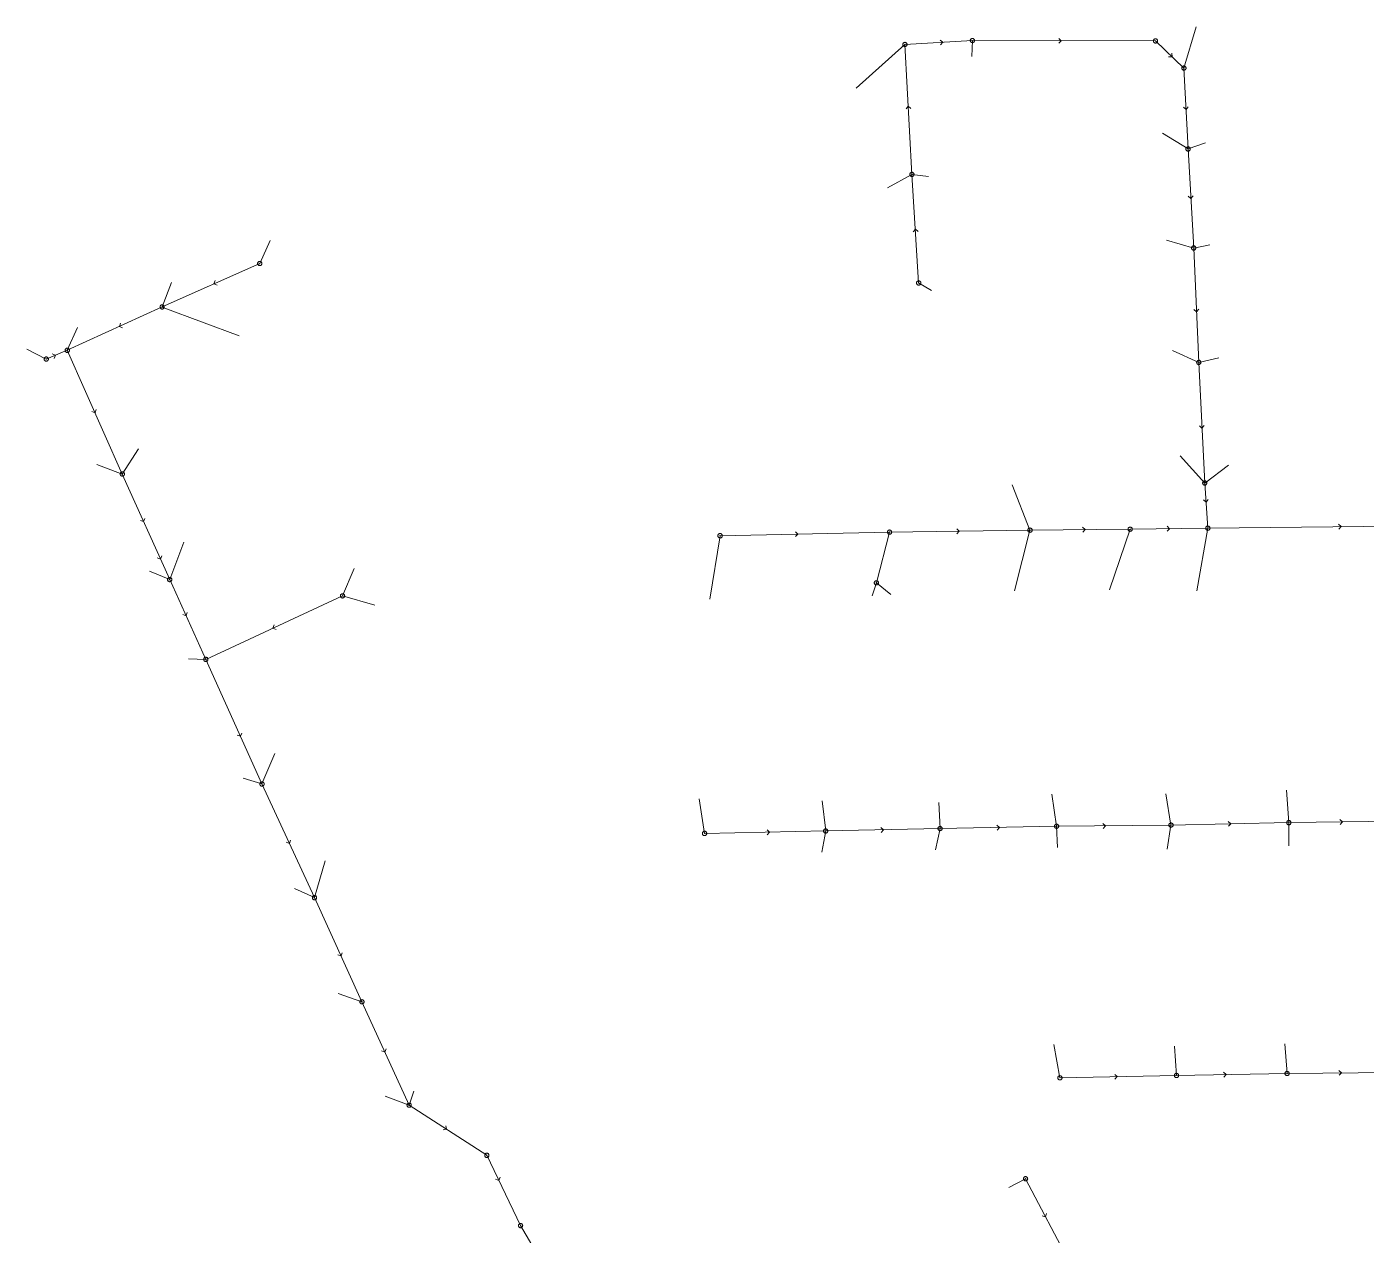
# Model space of a CAD drawing. Header units: metres. Extents: x 25504150 to 25508618, y 6694193 to 6702753.
# Drawn here: x 25505409 to 25505698.3, y 6701668.5 to 6701929.6 of the extents above; entities that cross this region are included whole.
import ezdxf

# ---------------------------------------------------------------- set-up
doc = ezdxf.new("R2010")
doc.units = ezdxf.units.M
for name, pattern in [('Sewer_node', [0]), ('Viemariputket', [0]), ('Viemarivarusteet', [0])]:
    doc.linetypes.add(name, pattern=pattern)
for name, color, linetype, lineweight in [('Sewer_node', 7, 'Sewer_node', 0), ('Viemariputket', 7, 'Viemariputket', 0), ('Viemarivarusteet', 7, 'Viemarivarusteet', 0)]:
    doc.layers.add(name, color=color, linetype=linetype, lineweight=lineweight)

msp = doc.modelspace()

# ---------------------------------------------------------------- linework, layer by layer
at = {"layer": 'Sewer_node', "color": 46, "linetype": 'Continuous', "true_color": 0x7f5f00, "flags": 128}
for points, elevation in [([(25505599.14, 6701925.77), (25505599.13, 6701925.84), (25505599.12, 6701925.91), (25505599.09, 6701925.98), (25505599.05, 6701926.04), (25505599.01, 6701926.1), (25505598.95, 6701926.14), (25505598.89, 6701926.18), (25505598.82, 6701926.21), (25505598.75, 6701926.22), (25505598.68, 6701926.23), (25505598.61, 6701926.22), (25505598.54, 6701926.21), (25505598.47, 6701926.18), (25505598.41, 6701926.14), (25505598.35, 6701926.1), (25505598.31, 6701926.04), (25505598.27, 6701925.98), (25505598.24, 6701925.91), (25505598.23, 6701925.84), (25505598.22, 6701925.77), (25505598.23, 6701925.7), (25505598.24, 6701925.63), (25505598.27, 6701925.56), (25505598.31, 6701925.5), (25505598.35, 6701925.44), (25505598.41, 6701925.4), (25505598.47, 6701925.36), (25505598.54, 6701925.33), (25505598.61, 6701925.32), (25505598.68, 6701925.31), (25505598.75, 6701925.32), (25505598.82, 6701925.33), (25505598.89, 6701925.36), (25505598.95, 6701925.4), (25505599.01, 6701925.44), (25505599.05, 6701925.5), (25505599.09, 6701925.56), (25505599.12, 6701925.63), (25505599.13, 6701925.7)], 45.68), ([(25505613.71, 6701926.6), (25505613.7, 6701926.67), (25505613.69, 6701926.74), (25505613.66, 6701926.81), (25505613.62, 6701926.87), (25505613.58, 6701926.93), (25505613.52, 6701926.97), (25505613.46, 6701927.01), (25505613.39, 6701927.04), (25505613.32, 6701927.05), (25505613.25, 6701927.06), (25505613.18, 6701927.05), (25505613.11, 6701927.04), (25505613.04, 6701927.01), (25505612.98, 6701926.97), (25505612.92, 6701926.93), (25505612.88, 6701926.87), (25505612.84, 6701926.81), (25505612.81, 6701926.74), (25505612.8, 6701926.67), (25505612.79, 6701926.6), (25505612.8, 6701926.53), (25505612.81, 6701926.46), (25505612.84, 6701926.39), (25505612.88, 6701926.33), (25505612.92, 6701926.27), (25505612.98, 6701926.23), (25505613.04, 6701926.19), (25505613.11, 6701926.16), (25505613.18, 6701926.15), (25505613.25, 6701926.14), (25505613.32, 6701926.15), (25505613.39, 6701926.16), (25505613.46, 6701926.19), (25505613.52, 6701926.23), (25505613.58, 6701926.27), (25505613.62, 6701926.33), (25505613.66, 6701926.39), (25505613.69, 6701926.46), (25505613.7, 6701926.53)], 45.33), ([(25505653.25, 6701926.52), (25505653.24, 6701926.59), (25505653.23, 6701926.66), (25505653.2, 6701926.73), (25505653.16, 6701926.79), (25505653.12, 6701926.85), (25505653.06, 6701926.89), (25505653, 6701926.93), (25505652.93, 6701926.96), (25505652.86, 6701926.97), (25505652.79, 6701926.98), (25505652.72, 6701926.97), (25505652.65, 6701926.96), (25505652.58, 6701926.93), (25505652.52, 6701926.89), (25505652.46, 6701926.85), (25505652.42, 6701926.79), (25505652.38, 6701926.73), (25505652.35, 6701926.66), (25505652.34, 6701926.59), (25505652.33, 6701926.52), (25505652.34, 6701926.45), (25505652.35, 6701926.38), (25505652.38, 6701926.31), (25505652.42, 6701926.25), (25505652.46, 6701926.19), (25505652.52, 6701926.15), (25505652.58, 6701926.11), (25505652.65, 6701926.08), (25505652.72, 6701926.07), (25505652.79, 6701926.06), (25505652.86, 6701926.07), (25505652.93, 6701926.08), (25505653, 6701926.11), (25505653.06, 6701926.15), (25505653.12, 6701926.19), (25505653.16, 6701926.25), (25505653.2, 6701926.31), (25505653.23, 6701926.38), (25505653.24, 6701926.45)], 45.32), ([(25505659.39, 6701920.66), (25505659.38, 6701920.73), (25505659.37, 6701920.8), (25505659.34, 6701920.87), (25505659.3, 6701920.93), (25505659.26, 6701920.99), (25505659.2, 6701921.03), (25505659.14, 6701921.07), (25505659.07, 6701921.1), (25505659, 6701921.11), (25505658.93, 6701921.12), (25505658.86, 6701921.11), (25505658.79, 6701921.1), (25505658.72, 6701921.07), (25505658.66, 6701921.03), (25505658.6, 6701920.99), (25505658.56, 6701920.93), (25505658.52, 6701920.87), (25505658.49, 6701920.8), (25505658.48, 6701920.73), (25505658.47, 6701920.66), (25505658.48, 6701920.59), (25505658.49, 6701920.52), (25505658.52, 6701920.45), (25505658.56, 6701920.39), (25505658.6, 6701920.33), (25505658.66, 6701920.29), (25505658.72, 6701920.25), (25505658.79, 6701920.22), (25505658.86, 6701920.21), (25505658.93, 6701920.2), (25505659, 6701920.21), (25505659.07, 6701920.22), (25505659.14, 6701920.25), (25505659.2, 6701920.29), (25505659.26, 6701920.33), (25505659.3, 6701920.39), (25505659.34, 6701920.45), (25505659.37, 6701920.52), (25505659.38, 6701920.59)], 45.58), ([(25505660.29, 6701903.19), (25505660.28, 6701903.26), (25505660.27, 6701903.34), (25505660.24, 6701903.4), (25505660.2, 6701903.47), (25505660.15, 6701903.52), (25505660.1, 6701903.57), (25505660.03, 6701903.61), (25505659.97, 6701903.64), (25505659.89, 6701903.65), (25505659.82, 6701903.66), (25505659.75, 6701903.65), (25505659.67, 6701903.64), (25505659.61, 6701903.61), (25505659.54, 6701903.57), (25505659.49, 6701903.52), (25505659.44, 6701903.47), (25505659.4, 6701903.4), (25505659.37, 6701903.34), (25505659.36, 6701903.26), (25505659.35, 6701903.19), (25505659.36, 6701903.12), (25505659.37, 6701903.04), (25505659.4, 6701902.98), (25505659.44, 6701902.91), (25505659.49, 6701902.86), (25505659.54, 6701902.81), (25505659.61, 6701902.77), (25505659.67, 6701902.74), (25505659.75, 6701902.73), (25505659.82, 6701902.72), (25505659.89, 6701902.73), (25505659.97, 6701902.74), (25505660.03, 6701902.77), (25505660.1, 6701902.81), (25505660.15, 6701902.86), (25505660.2, 6701902.91), (25505660.24, 6701902.98), (25505660.27, 6701903.04), (25505660.28, 6701903.12)], 45.8), ([(25505600.65, 6701897.69), (25505600.64, 6701897.76), (25505600.63, 6701897.83), (25505600.6, 6701897.9), (25505600.56, 6701897.96), (25505600.52, 6701898.02), (25505600.46, 6701898.06), (25505600.4, 6701898.1), (25505600.33, 6701898.13), (25505600.26, 6701898.14), (25505600.19, 6701898.15), (25505600.12, 6701898.14), (25505600.05, 6701898.13), (25505599.98, 6701898.1), (25505599.92, 6701898.06), (25505599.86, 6701898.02), (25505599.82, 6701897.96), (25505599.78, 6701897.9), (25505599.75, 6701897.83), (25505599.74, 6701897.76), (25505599.73, 6701897.69), (25505599.74, 6701897.62), (25505599.75, 6701897.55), (25505599.78, 6701897.48), (25505599.82, 6701897.42), (25505599.86, 6701897.36), (25505599.92, 6701897.32), (25505599.98, 6701897.28), (25505600.05, 6701897.25), (25505600.12, 6701897.24), (25505600.19, 6701897.23), (25505600.26, 6701897.24), (25505600.33, 6701897.25), (25505600.4, 6701897.28), (25505600.46, 6701897.32), (25505600.52, 6701897.36), (25505600.56, 6701897.42), (25505600.6, 6701897.48), (25505600.63, 6701897.55), (25505600.64, 6701897.62)], 46), ([(25505661.51, 6701881.79), (25505661.5, 6701881.86), (25505661.49, 6701881.94), (25505661.46, 6701882), (25505661.42, 6701882.07), (25505661.37, 6701882.12), (25505661.32, 6701882.17), (25505661.25, 6701882.21), (25505661.19, 6701882.24), (25505661.11, 6701882.25), (25505661.04, 6701882.26), (25505660.97, 6701882.25), (25505660.89, 6701882.24), (25505660.83, 6701882.21), (25505660.76, 6701882.17), (25505660.71, 6701882.12), (25505660.66, 6701882.07), (25505660.62, 6701882), (25505660.59, 6701881.94), (25505660.58, 6701881.86), (25505660.57, 6701881.79), (25505660.58, 6701881.72), (25505660.59, 6701881.64), (25505660.62, 6701881.58), (25505660.66, 6701881.51), (25505660.71, 6701881.46), (25505660.76, 6701881.41), (25505660.83, 6701881.37), (25505660.89, 6701881.34), (25505660.97, 6701881.33), (25505661.04, 6701881.32), (25505661.11, 6701881.33), (25505661.19, 6701881.34), (25505661.25, 6701881.37), (25505661.32, 6701881.41), (25505661.37, 6701881.46), (25505661.42, 6701881.51), (25505661.46, 6701881.58), (25505661.49, 6701881.64), (25505661.5, 6701881.72)], 46.11), ([(25505459.8, 6701878.44), (25505459.79, 6701878.51), (25505459.78, 6701878.58), (25505459.75, 6701878.65), (25505459.71, 6701878.71), (25505459.67, 6701878.77), (25505459.61, 6701878.81), (25505459.55, 6701878.85), (25505459.48, 6701878.88), (25505459.41, 6701878.89), (25505459.34, 6701878.9), (25505459.27, 6701878.89), (25505459.2, 6701878.88), (25505459.13, 6701878.85), (25505459.07, 6701878.81), (25505459.01, 6701878.77), (25505458.97, 6701878.71), (25505458.93, 6701878.65), (25505458.9, 6701878.58), (25505458.89, 6701878.51), (25505458.88, 6701878.44), (25505458.89, 6701878.37), (25505458.9, 6701878.3), (25505458.93, 6701878.23), (25505458.97, 6701878.17), (25505459.01, 6701878.11), (25505459.07, 6701878.07), (25505459.13, 6701878.03), (25505459.2, 6701878), (25505459.27, 6701877.99), (25505459.34, 6701877.98), (25505459.41, 6701877.99), (25505459.48, 6701878), (25505459.55, 6701878.03), (25505459.61, 6701878.07), (25505459.67, 6701878.11), (25505459.71, 6701878.17), (25505459.75, 6701878.23), (25505459.78, 6701878.3), (25505459.79, 6701878.37)], 49.77), ([(25505602.1, 6701874.24), (25505602.09, 6701874.31), (25505602.08, 6701874.38), (25505602.05, 6701874.45), (25505602.01, 6701874.51), (25505601.97, 6701874.57), (25505601.91, 6701874.61), (25505601.85, 6701874.65), (25505601.78, 6701874.68), (25505601.71, 6701874.69), (25505601.64, 6701874.7), (25505601.57, 6701874.69), (25505601.5, 6701874.68), (25505601.43, 6701874.65), (25505601.37, 6701874.61), (25505601.31, 6701874.57), (25505601.27, 6701874.51), (25505601.23, 6701874.45), (25505601.2, 6701874.38), (25505601.19, 6701874.31), (25505601.18, 6701874.24), (25505601.19, 6701874.17), (25505601.2, 6701874.1), (25505601.23, 6701874.03), (25505601.27, 6701873.97), (25505601.31, 6701873.91), (25505601.37, 6701873.87), (25505601.43, 6701873.83), (25505601.5, 6701873.8), (25505601.57, 6701873.79), (25505601.64, 6701873.78), (25505601.71, 6701873.79), (25505601.78, 6701873.8), (25505601.85, 6701873.83), (25505601.91, 6701873.87), (25505601.97, 6701873.91), (25505602.01, 6701873.97), (25505602.05, 6701874.03), (25505602.08, 6701874.1), (25505602.09, 6701874.17)], 46.63), ([(25505438.72, 6701869.06), (25505438.71, 6701869.13), (25505438.7, 6701869.2), (25505438.67, 6701869.27), (25505438.63, 6701869.33), (25505438.59, 6701869.39), (25505438.53, 6701869.43), (25505438.47, 6701869.47), (25505438.4, 6701869.5), (25505438.33, 6701869.51), (25505438.26, 6701869.52), (25505438.19, 6701869.51), (25505438.12, 6701869.5), (25505438.05, 6701869.47), (25505437.99, 6701869.43), (25505437.93, 6701869.39), (25505437.89, 6701869.33), (25505437.85, 6701869.27), (25505437.82, 6701869.2), (25505437.81, 6701869.13), (25505437.8, 6701869.06), (25505437.81, 6701868.99), (25505437.82, 6701868.92), (25505437.85, 6701868.85), (25505437.89, 6701868.79), (25505437.93, 6701868.73), (25505437.99, 6701868.69), (25505438.05, 6701868.65), (25505438.12, 6701868.62), (25505438.19, 6701868.61), (25505438.26, 6701868.6), (25505438.33, 6701868.61), (25505438.4, 6701868.62), (25505438.47, 6701868.65), (25505438.53, 6701868.69), (25505438.59, 6701868.73), (25505438.63, 6701868.79), (25505438.67, 6701868.85), (25505438.7, 6701868.92), (25505438.71, 6701868.99)], 50.01), ([(25505418.25, 6701859.7), (25505418.24, 6701859.77), (25505418.23, 6701859.85), (25505418.2, 6701859.91), (25505418.16, 6701859.98), (25505418.11, 6701860.03), (25505418.06, 6701860.08), (25505417.99, 6701860.12), (25505417.93, 6701860.15), (25505417.85, 6701860.16), (25505417.78, 6701860.17), (25505417.71, 6701860.16), (25505417.63, 6701860.15), (25505417.57, 6701860.12), (25505417.5, 6701860.08), (25505417.45, 6701860.03), (25505417.4, 6701859.98), (25505417.36, 6701859.91), (25505417.33, 6701859.85), (25505417.32, 6701859.77), (25505417.31, 6701859.7), (25505417.32, 6701859.63), (25505417.33, 6701859.55), (25505417.36, 6701859.49), (25505417.4, 6701859.42), (25505417.45, 6701859.37), (25505417.5, 6701859.32), (25505417.57, 6701859.28), (25505417.63, 6701859.25), (25505417.71, 6701859.24), (25505417.78, 6701859.23), (25505417.85, 6701859.24), (25505417.93, 6701859.25), (25505417.99, 6701859.28), (25505418.06, 6701859.32), (25505418.11, 6701859.37), (25505418.16, 6701859.42), (25505418.2, 6701859.49), (25505418.23, 6701859.55), (25505418.24, 6701859.63)], 50.21), ([(25505413.7, 6701857.8), (25505413.69, 6701857.87), (25505413.68, 6701857.94), (25505413.65, 6701858.01), (25505413.61, 6701858.07), (25505413.57, 6701858.13), (25505413.51, 6701858.17), (25505413.45, 6701858.21), (25505413.38, 6701858.24), (25505413.31, 6701858.25), (25505413.24, 6701858.26), (25505413.17, 6701858.25), (25505413.1, 6701858.24), (25505413.03, 6701858.21), (25505412.97, 6701858.17), (25505412.91, 6701858.13), (25505412.87, 6701858.07), (25505412.83, 6701858.01), (25505412.8, 6701857.94), (25505412.79, 6701857.87), (25505412.78, 6701857.8), (25505412.79, 6701857.73), (25505412.8, 6701857.66), (25505412.83, 6701857.59), (25505412.87, 6701857.53), (25505412.91, 6701857.47), (25505412.97, 6701857.43), (25505413.03, 6701857.39), (25505413.1, 6701857.36), (25505413.17, 6701857.35), (25505413.24, 6701857.34), (25505413.31, 6701857.35), (25505413.38, 6701857.36), (25505413.45, 6701857.39), (25505413.51, 6701857.43), (25505413.57, 6701857.47), (25505413.61, 6701857.53), (25505413.65, 6701857.59), (25505413.68, 6701857.66), (25505413.69, 6701857.73)], 50.15), ([(25505662.59, 6701857.08), (25505662.58, 6701857.15), (25505662.57, 6701857.22), (25505662.54, 6701857.29), (25505662.5, 6701857.35), (25505662.46, 6701857.41), (25505662.4, 6701857.45), (25505662.34, 6701857.49), (25505662.27, 6701857.52), (25505662.2, 6701857.53), (25505662.13, 6701857.54), (25505662.06, 6701857.53), (25505661.99, 6701857.52), (25505661.92, 6701857.49), (25505661.86, 6701857.45), (25505661.8, 6701857.41), (25505661.76, 6701857.35), (25505661.72, 6701857.29), (25505661.69, 6701857.22), (25505661.68, 6701857.15), (25505661.67, 6701857.08), (25505661.68, 6701857.01), (25505661.69, 6701856.94), (25505661.72, 6701856.87), (25505661.76, 6701856.81), (25505661.8, 6701856.75), (25505661.86, 6701856.71), (25505661.92, 6701856.67), (25505661.99, 6701856.64), (25505662.06, 6701856.63), (25505662.13, 6701856.62), (25505662.2, 6701856.63), (25505662.27, 6701856.64), (25505662.34, 6701856.67), (25505662.4, 6701856.71), (25505662.46, 6701856.75), (25505662.5, 6701856.81), (25505662.54, 6701856.87), (25505662.57, 6701856.94), (25505662.58, 6701857.01)], 46.44), ([(25505430.12, 6701832.97), (25505430.11, 6701833.04), (25505430.1, 6701833.11), (25505430.07, 6701833.18), (25505430.03, 6701833.24), (25505429.99, 6701833.3), (25505429.93, 6701833.34), (25505429.87, 6701833.38), (25505429.8, 6701833.41), (25505429.73, 6701833.42), (25505429.66, 6701833.43), (25505429.59, 6701833.42), (25505429.52, 6701833.41), (25505429.45, 6701833.38), (25505429.39, 6701833.34), (25505429.33, 6701833.3), (25505429.29, 6701833.24), (25505429.25, 6701833.18), (25505429.22, 6701833.11), (25505429.21, 6701833.04), (25505429.2, 6701832.97), (25505429.21, 6701832.9), (25505429.22, 6701832.83), (25505429.25, 6701832.76), (25505429.29, 6701832.7), (25505429.33, 6701832.64), (25505429.39, 6701832.6), (25505429.45, 6701832.56), (25505429.52, 6701832.53), (25505429.59, 6701832.52), (25505429.66, 6701832.51), (25505429.73, 6701832.52), (25505429.8, 6701832.53), (25505429.87, 6701832.56), (25505429.93, 6701832.6), (25505429.99, 6701832.64), (25505430.03, 6701832.7), (25505430.07, 6701832.76), (25505430.1, 6701832.83), (25505430.11, 6701832.9)], 49.91), ([(25505663.88, 6701831.03), (25505663.87, 6701831.1), (25505663.86, 6701831.17), (25505663.83, 6701831.24), (25505663.79, 6701831.3), (25505663.75, 6701831.36), (25505663.69, 6701831.4), (25505663.63, 6701831.44), (25505663.56, 6701831.47), (25505663.49, 6701831.48), (25505663.42, 6701831.49), (25505663.35, 6701831.48), (25505663.28, 6701831.47), (25505663.21, 6701831.44), (25505663.15, 6701831.4), (25505663.09, 6701831.36), (25505663.05, 6701831.3), (25505663.01, 6701831.24), (25505662.98, 6701831.17), (25505662.97, 6701831.1), (25505662.96, 6701831.03), (25505662.97, 6701830.96), (25505662.98, 6701830.89), (25505663.01, 6701830.82), (25505663.05, 6701830.76), (25505663.09, 6701830.7), (25505663.15, 6701830.66), (25505663.21, 6701830.62), (25505663.28, 6701830.59), (25505663.35, 6701830.58), (25505663.42, 6701830.57), (25505663.49, 6701830.58), (25505663.56, 6701830.59), (25505663.63, 6701830.62), (25505663.69, 6701830.66), (25505663.75, 6701830.7), (25505663.79, 6701830.76), (25505663.83, 6701830.82), (25505663.86, 6701830.89), (25505663.87, 6701830.96)], 46.77), ([(25505664.56, 6701821.28), (25505664.55, 6701821.35), (25505664.54, 6701821.42), (25505664.51, 6701821.49), (25505664.47, 6701821.55), (25505664.43, 6701821.61), (25505664.37, 6701821.65), (25505664.31, 6701821.69), (25505664.24, 6701821.72), (25505664.17, 6701821.73), (25505664.1, 6701821.74), (25505664.03, 6701821.73), (25505663.96, 6701821.72), (25505663.89, 6701821.69), (25505663.83, 6701821.65), (25505663.77, 6701821.61), (25505663.73, 6701821.55), (25505663.69, 6701821.49), (25505663.66, 6701821.42), (25505663.65, 6701821.35), (25505663.64, 6701821.28), (25505663.65, 6701821.21), (25505663.66, 6701821.14), (25505663.69, 6701821.07), (25505663.73, 6701821.01), (25505663.77, 6701820.95), (25505663.83, 6701820.91), (25505663.89, 6701820.87), (25505663.96, 6701820.84), (25505664.03, 6701820.83), (25505664.1, 6701820.82), (25505664.17, 6701820.83), (25505664.24, 6701820.84), (25505664.31, 6701820.87), (25505664.37, 6701820.91), (25505664.43, 6701820.95), (25505664.47, 6701821.01), (25505664.51, 6701821.07), (25505664.54, 6701821.14), (25505664.55, 6701821.21)], 46.85), ([(25505559.22, 6701819.64), (25505559.21, 6701819.71), (25505559.2, 6701819.79), (25505559.17, 6701819.85), (25505559.13, 6701819.92), (25505559.08, 6701819.97), (25505559.03, 6701820.02), (25505558.96, 6701820.06), (25505558.9, 6701820.09), (25505558.82, 6701820.1), (25505558.75, 6701820.11), (25505558.68, 6701820.1), (25505558.6, 6701820.09), (25505558.54, 6701820.06), (25505558.47, 6701820.02), (25505558.42, 6701819.97), (25505558.37, 6701819.92), (25505558.33, 6701819.85), (25505558.3, 6701819.79), (25505558.29, 6701819.71), (25505558.28, 6701819.64), (25505558.29, 6701819.57), (25505558.3, 6701819.49), (25505558.33, 6701819.43), (25505558.37, 6701819.36), (25505558.42, 6701819.31), (25505558.47, 6701819.26), (25505558.54, 6701819.22), (25505558.6, 6701819.19), (25505558.68, 6701819.18), (25505558.75, 6701819.17), (25505558.82, 6701819.18), (25505558.9, 6701819.19), (25505558.96, 6701819.22), (25505559.03, 6701819.26), (25505559.08, 6701819.31), (25505559.13, 6701819.36), (25505559.17, 6701819.43), (25505559.2, 6701819.49), (25505559.21, 6701819.57)], 48.12), ([(25505595.82, 6701820.42), (25505595.81, 6701820.49), (25505595.8, 6701820.56), (25505595.77, 6701820.63), (25505595.73, 6701820.69), (25505595.69, 6701820.75), (25505595.63, 6701820.79), (25505595.57, 6701820.83), (25505595.5, 6701820.86), (25505595.43, 6701820.87), (25505595.36, 6701820.88), (25505595.29, 6701820.87), (25505595.22, 6701820.86), (25505595.15, 6701820.83), (25505595.09, 6701820.79), (25505595.03, 6701820.75), (25505594.99, 6701820.69), (25505594.95, 6701820.63), (25505594.92, 6701820.56), (25505594.91, 6701820.49), (25505594.9, 6701820.42), (25505594.91, 6701820.35), (25505594.92, 6701820.28), (25505594.95, 6701820.21), (25505594.99, 6701820.15), (25505595.03, 6701820.09), (25505595.09, 6701820.05), (25505595.15, 6701820.01), (25505595.22, 6701819.98), (25505595.29, 6701819.97), (25505595.36, 6701819.96), (25505595.43, 6701819.97), (25505595.5, 6701819.98), (25505595.57, 6701820.01), (25505595.63, 6701820.05), (25505595.69, 6701820.09), (25505595.73, 6701820.15), (25505595.77, 6701820.21), (25505595.8, 6701820.28), (25505595.81, 6701820.35)], 47.82), ([(25505647.78, 6701821.04), (25505647.77, 6701821.11), (25505647.76, 6701821.18), (25505647.73, 6701821.25), (25505647.69, 6701821.31), (25505647.65, 6701821.37), (25505647.59, 6701821.41), (25505647.53, 6701821.45), (25505647.46, 6701821.48), (25505647.39, 6701821.49), (25505647.32, 6701821.5), (25505647.25, 6701821.49), (25505647.18, 6701821.48), (25505647.11, 6701821.45), (25505647.05, 6701821.41), (25505646.99, 6701821.37), (25505646.95, 6701821.31), (25505646.91, 6701821.25), (25505646.88, 6701821.18), (25505646.87, 6701821.11), (25505646.86, 6701821.04), (25505646.87, 6701820.97), (25505646.88, 6701820.9), (25505646.91, 6701820.83), (25505646.95, 6701820.77), (25505646.99, 6701820.71), (25505647.05, 6701820.67), (25505647.11, 6701820.63), (25505647.18, 6701820.6), (25505647.25, 6701820.59), (25505647.32, 6701820.58), (25505647.39, 6701820.59), (25505647.46, 6701820.6), (25505647.53, 6701820.63), (25505647.59, 6701820.67), (25505647.65, 6701820.71), (25505647.69, 6701820.77), (25505647.73, 6701820.83), (25505647.76, 6701820.9), (25505647.77, 6701820.97)], 47.01), ([(25505440.35, 6701810.16), (25505440.34, 6701810.23), (25505440.33, 6701810.3), (25505440.3, 6701810.37), (25505440.26, 6701810.43), (25505440.22, 6701810.49), (25505440.16, 6701810.53), (25505440.1, 6701810.57), (25505440.03, 6701810.6), (25505439.96, 6701810.61), (25505439.89, 6701810.62), (25505439.82, 6701810.61), (25505439.75, 6701810.6), (25505439.68, 6701810.57), (25505439.62, 6701810.53), (25505439.56, 6701810.49), (25505439.52, 6701810.43), (25505439.48, 6701810.37), (25505439.45, 6701810.3), (25505439.44, 6701810.23), (25505439.43, 6701810.16), (25505439.44, 6701810.09), (25505439.45, 6701810.02), (25505439.48, 6701809.95), (25505439.52, 6701809.89), (25505439.56, 6701809.83), (25505439.62, 6701809.79), (25505439.68, 6701809.75), (25505439.75, 6701809.72), (25505439.82, 6701809.71), (25505439.89, 6701809.7), (25505439.96, 6701809.71), (25505440.03, 6701809.72), (25505440.1, 6701809.75), (25505440.16, 6701809.79), (25505440.22, 6701809.83), (25505440.26, 6701809.89), (25505440.3, 6701809.95), (25505440.33, 6701810.02), (25505440.34, 6701810.09)], 49.68), ([(25505592.97, 6701809.47), (25505592.96, 6701809.54), (25505592.95, 6701809.61), (25505592.92, 6701809.68), (25505592.88, 6701809.74), (25505592.84, 6701809.8), (25505592.78, 6701809.84), (25505592.72, 6701809.88), (25505592.65, 6701809.91), (25505592.58, 6701809.92), (25505592.51, 6701809.93), (25505592.44, 6701809.92), (25505592.37, 6701809.91), (25505592.3, 6701809.88), (25505592.24, 6701809.84), (25505592.18, 6701809.8), (25505592.14, 6701809.74), (25505592.1, 6701809.68), (25505592.07, 6701809.61), (25505592.06, 6701809.54), (25505592.05, 6701809.47), (25505592.06, 6701809.4), (25505592.07, 6701809.33), (25505592.1, 6701809.26), (25505592.14, 6701809.2), (25505592.18, 6701809.14), (25505592.24, 6701809.1), (25505592.3, 6701809.06), (25505592.37, 6701809.03), (25505592.44, 6701809.02), (25505592.51, 6701809.01), (25505592.58, 6701809.02), (25505592.65, 6701809.03), (25505592.72, 6701809.06), (25505592.78, 6701809.1), (25505592.84, 6701809.14), (25505592.88, 6701809.2), (25505592.92, 6701809.26), (25505592.95, 6701809.33), (25505592.96, 6701809.4)], 47.84), ([(25505477.68, 6701806.64), (25505477.67, 6701806.71), (25505477.66, 6701806.78), (25505477.63, 6701806.85), (25505477.59, 6701806.91), (25505477.55, 6701806.97), (25505477.49, 6701807.01), (25505477.43, 6701807.05), (25505477.36, 6701807.08), (25505477.29, 6701807.09), (25505477.22, 6701807.1), (25505477.15, 6701807.09), (25505477.08, 6701807.08), (25505477.01, 6701807.05), (25505476.95, 6701807.01), (25505476.89, 6701806.97), (25505476.85, 6701806.91), (25505476.81, 6701806.85), (25505476.78, 6701806.78), (25505476.77, 6701806.71), (25505476.76, 6701806.64), (25505476.77, 6701806.57), (25505476.78, 6701806.5), (25505476.81, 6701806.43), (25505476.85, 6701806.37), (25505476.89, 6701806.31), (25505476.95, 6701806.27), (25505477.01, 6701806.23), (25505477.08, 6701806.2), (25505477.15, 6701806.19), (25505477.22, 6701806.18), (25505477.29, 6701806.19), (25505477.36, 6701806.2), (25505477.43, 6701806.23), (25505477.49, 6701806.27), (25505477.55, 6701806.31), (25505477.59, 6701806.37), (25505477.63, 6701806.43), (25505477.66, 6701806.5), (25505477.67, 6701806.57)], 49.15), ([(25505448.16, 6701792.93), (25505448.15, 6701793), (25505448.14, 6701793.07), (25505448.11, 6701793.14), (25505448.07, 6701793.2), (25505448.03, 6701793.26), (25505447.97, 6701793.3), (25505447.91, 6701793.34), (25505447.84, 6701793.37), (25505447.77, 6701793.38), (25505447.7, 6701793.39), (25505447.63, 6701793.38), (25505447.56, 6701793.37), (25505447.49, 6701793.34), (25505447.43, 6701793.3), (25505447.37, 6701793.26), (25505447.33, 6701793.2), (25505447.29, 6701793.14), (25505447.26, 6701793.07), (25505447.25, 6701793), (25505447.24, 6701792.93), (25505447.25, 6701792.86), (25505447.26, 6701792.79), (25505447.29, 6701792.72), (25505447.33, 6701792.66), (25505447.37, 6701792.6), (25505447.43, 6701792.56), (25505447.49, 6701792.52), (25505447.56, 6701792.49), (25505447.63, 6701792.48), (25505447.7, 6701792.47), (25505447.77, 6701792.48), (25505447.84, 6701792.49), (25505447.91, 6701792.52), (25505447.97, 6701792.56), (25505448.03, 6701792.6), (25505448.07, 6701792.66), (25505448.11, 6701792.72), (25505448.14, 6701792.79), (25505448.15, 6701792.86)], 49.54), ([(25505460.29, 6701766.01), (25505460.28, 6701766.08), (25505460.27, 6701766.16), (25505460.24, 6701766.22), (25505460.2, 6701766.29), (25505460.15, 6701766.34), (25505460.1, 6701766.39), (25505460.03, 6701766.43), (25505459.97, 6701766.46), (25505459.89, 6701766.47), (25505459.82, 6701766.48), (25505459.75, 6701766.47), (25505459.67, 6701766.46), (25505459.61, 6701766.43), (25505459.54, 6701766.39), (25505459.49, 6701766.34), (25505459.44, 6701766.29), (25505459.4, 6701766.22), (25505459.37, 6701766.16), (25505459.36, 6701766.08), (25505459.35, 6701766.01), (25505459.36, 6701765.94), (25505459.37, 6701765.86), (25505459.4, 6701765.8), (25505459.44, 6701765.73), (25505459.49, 6701765.68), (25505459.54, 6701765.63), (25505459.61, 6701765.59), (25505459.67, 6701765.56), (25505459.75, 6701765.55), (25505459.82, 6701765.54), (25505459.89, 6701765.55), (25505459.97, 6701765.56), (25505460.03, 6701765.59), (25505460.1, 6701765.63), (25505460.15, 6701765.68), (25505460.2, 6701765.73), (25505460.24, 6701765.8), (25505460.27, 6701765.86), (25505460.28, 6701765.94)], 48.77), ([(25505682.04, 6701757.66), (25505682.03, 6701757.73), (25505682.02, 6701757.8), (25505681.99, 6701757.87), (25505681.95, 6701757.93), (25505681.91, 6701757.99), (25505681.85, 6701758.03), (25505681.79, 6701758.07), (25505681.72, 6701758.1), (25505681.65, 6701758.11), (25505681.58, 6701758.12), (25505681.51, 6701758.11), (25505681.44, 6701758.1), (25505681.37, 6701758.07), (25505681.31, 6701758.03), (25505681.25, 6701757.99), (25505681.21, 6701757.93), (25505681.17, 6701757.87), (25505681.14, 6701757.8), (25505681.13, 6701757.73), (25505681.12, 6701757.66), (25505681.13, 6701757.59), (25505681.14, 6701757.52), (25505681.17, 6701757.45), (25505681.21, 6701757.39), (25505681.25, 6701757.33), (25505681.31, 6701757.29), (25505681.37, 6701757.25), (25505681.44, 6701757.22), (25505681.51, 6701757.21), (25505681.58, 6701757.2), (25505681.65, 6701757.21), (25505681.72, 6701757.22), (25505681.79, 6701757.25), (25505681.85, 6701757.29), (25505681.91, 6701757.33), (25505681.95, 6701757.39), (25505681.99, 6701757.45), (25505682.02, 6701757.52), (25505682.03, 6701757.59)], 47.1), ([(25505555.87, 6701755.34), (25505555.86, 6701755.41), (25505555.85, 6701755.49), (25505555.82, 6701755.55), (25505555.78, 6701755.62), (25505555.73, 6701755.67), (25505555.68, 6701755.72), (25505555.61, 6701755.76), (25505555.55, 6701755.79), (25505555.47, 6701755.8), (25505555.4, 6701755.81), (25505555.33, 6701755.8), (25505555.25, 6701755.79), (25505555.19, 6701755.76), (25505555.12, 6701755.72), (25505555.07, 6701755.67), (25505555.02, 6701755.62), (25505554.98, 6701755.55), (25505554.95, 6701755.49), (25505554.94, 6701755.41), (25505554.93, 6701755.34), (25505554.94, 6701755.27), (25505554.95, 6701755.19), (25505554.98, 6701755.13), (25505555.02, 6701755.06), (25505555.07, 6701755.01), (25505555.12, 6701754.96), (25505555.19, 6701754.92), (25505555.25, 6701754.89), (25505555.33, 6701754.88), (25505555.4, 6701754.87), (25505555.47, 6701754.88), (25505555.55, 6701754.89), (25505555.61, 6701754.92), (25505555.68, 6701754.96), (25505555.73, 6701755.01), (25505555.78, 6701755.06), (25505555.82, 6701755.13), (25505555.85, 6701755.19), (25505555.86, 6701755.27)], 48.61), ([(25505582.02, 6701755.86), (25505582.01, 6701755.93), (25505582, 6701756), (25505581.97, 6701756.07), (25505581.93, 6701756.13), (25505581.89, 6701756.19), (25505581.83, 6701756.23), (25505581.77, 6701756.27), (25505581.7, 6701756.3), (25505581.63, 6701756.31), (25505581.56, 6701756.32), (25505581.49, 6701756.31), (25505581.42, 6701756.3), (25505581.35, 6701756.27), (25505581.29, 6701756.23), (25505581.23, 6701756.19), (25505581.19, 6701756.13), (25505581.15, 6701756.07), (25505581.12, 6701756), (25505581.11, 6701755.93), (25505581.1, 6701755.86), (25505581.11, 6701755.79), (25505581.12, 6701755.72), (25505581.15, 6701755.65), (25505581.19, 6701755.59), (25505581.23, 6701755.53), (25505581.29, 6701755.49), (25505581.35, 6701755.45), (25505581.42, 6701755.42), (25505581.49, 6701755.41), (25505581.56, 6701755.4), (25505581.63, 6701755.41), (25505581.7, 6701755.42), (25505581.77, 6701755.45), (25505581.83, 6701755.49), (25505581.89, 6701755.53), (25505581.93, 6701755.59), (25505581.97, 6701755.65), (25505582, 6701755.72), (25505582.01, 6701755.79)], 48.29), ([(25505606.72, 6701756.38), (25505606.71, 6701756.45), (25505606.7, 6701756.52), (25505606.67, 6701756.59), (25505606.63, 6701756.65), (25505606.59, 6701756.71), (25505606.53, 6701756.75), (25505606.47, 6701756.79), (25505606.4, 6701756.82), (25505606.33, 6701756.83), (25505606.26, 6701756.84), (25505606.19, 6701756.83), (25505606.12, 6701756.82), (25505606.05, 6701756.79), (25505605.99, 6701756.75), (25505605.93, 6701756.71), (25505605.89, 6701756.65), (25505605.85, 6701756.59), (25505605.82, 6701756.52), (25505605.81, 6701756.45), (25505605.8, 6701756.38), (25505605.81, 6701756.31), (25505605.82, 6701756.24), (25505605.85, 6701756.17), (25505605.89, 6701756.11), (25505605.93, 6701756.05), (25505605.99, 6701756.01), (25505606.05, 6701755.97), (25505606.12, 6701755.94), (25505606.19, 6701755.93), (25505606.26, 6701755.92), (25505606.33, 6701755.93), (25505606.4, 6701755.94), (25505606.47, 6701755.97), (25505606.53, 6701756.01), (25505606.59, 6701756.05), (25505606.63, 6701756.11), (25505606.67, 6701756.17), (25505606.7, 6701756.24), (25505606.71, 6701756.31)], 48), ([(25505631.89, 6701756.88), (25505631.88, 6701756.95), (25505631.87, 6701757.02), (25505631.84, 6701757.09), (25505631.8, 6701757.15), (25505631.76, 6701757.21), (25505631.7, 6701757.25), (25505631.64, 6701757.29), (25505631.57, 6701757.32), (25505631.5, 6701757.33), (25505631.43, 6701757.34), (25505631.36, 6701757.33), (25505631.29, 6701757.32), (25505631.22, 6701757.29), (25505631.16, 6701757.25), (25505631.1, 6701757.21), (25505631.06, 6701757.15), (25505631.02, 6701757.09), (25505630.99, 6701757.02), (25505630.98, 6701756.95), (25505630.97, 6701756.88), (25505630.98, 6701756.81), (25505630.99, 6701756.74), (25505631.02, 6701756.67), (25505631.06, 6701756.61), (25505631.1, 6701756.55), (25505631.16, 6701756.51), (25505631.22, 6701756.47), (25505631.29, 6701756.44), (25505631.36, 6701756.43), (25505631.43, 6701756.42), (25505631.5, 6701756.43), (25505631.57, 6701756.44), (25505631.64, 6701756.47), (25505631.7, 6701756.51), (25505631.76, 6701756.55), (25505631.8, 6701756.61), (25505631.84, 6701756.67), (25505631.87, 6701756.74), (25505631.88, 6701756.81)], 47.63), ([(25505656.59, 6701757.14), (25505656.58, 6701757.21), (25505656.57, 6701757.28), (25505656.54, 6701757.35), (25505656.5, 6701757.41), (25505656.46, 6701757.47), (25505656.4, 6701757.51), (25505656.34, 6701757.55), (25505656.27, 6701757.58), (25505656.2, 6701757.59), (25505656.13, 6701757.6), (25505656.06, 6701757.59), (25505655.99, 6701757.58), (25505655.92, 6701757.55), (25505655.86, 6701757.51), (25505655.8, 6701757.47), (25505655.76, 6701757.41), (25505655.72, 6701757.35), (25505655.69, 6701757.28), (25505655.68, 6701757.21), (25505655.67, 6701757.14), (25505655.68, 6701757.07), (25505655.69, 6701757), (25505655.72, 6701756.93), (25505655.76, 6701756.87), (25505655.8, 6701756.81), (25505655.86, 6701756.77), (25505655.92, 6701756.73), (25505655.99, 6701756.7), (25505656.06, 6701756.69), (25505656.13, 6701756.68), (25505656.2, 6701756.69), (25505656.27, 6701756.7), (25505656.34, 6701756.73), (25505656.4, 6701756.77), (25505656.46, 6701756.81), (25505656.5, 6701756.87), (25505656.54, 6701756.93), (25505656.57, 6701757), (25505656.58, 6701757.07)], 47.4), ([(25505471.62, 6701741.46), (25505471.61, 6701741.53), (25505471.6, 6701741.6), (25505471.57, 6701741.67), (25505471.53, 6701741.73), (25505471.49, 6701741.79), (25505471.43, 6701741.83), (25505471.37, 6701741.87), (25505471.3, 6701741.9), (25505471.23, 6701741.91), (25505471.16, 6701741.92), (25505471.09, 6701741.91), (25505471.02, 6701741.9), (25505470.95, 6701741.87), (25505470.89, 6701741.83), (25505470.83, 6701741.79), (25505470.79, 6701741.73), (25505470.75, 6701741.67), (25505470.72, 6701741.6), (25505470.71, 6701741.53), (25505470.7, 6701741.46), (25505470.71, 6701741.39), (25505470.72, 6701741.32), (25505470.75, 6701741.25), (25505470.79, 6701741.19), (25505470.83, 6701741.13), (25505470.89, 6701741.09), (25505470.95, 6701741.05), (25505471.02, 6701741.02), (25505471.09, 6701741.01), (25505471.16, 6701741), (25505471.23, 6701741.01), (25505471.3, 6701741.02), (25505471.37, 6701741.05), (25505471.43, 6701741.09), (25505471.49, 6701741.13), (25505471.53, 6701741.19), (25505471.57, 6701741.25), (25505471.6, 6701741.32), (25505471.61, 6701741.39)], 48.1), ([(25505481.87, 6701718.97), (25505481.86, 6701719.04), (25505481.85, 6701719.11), (25505481.82, 6701719.18), (25505481.78, 6701719.24), (25505481.74, 6701719.3), (25505481.68, 6701719.34), (25505481.62, 6701719.38), (25505481.55, 6701719.41), (25505481.48, 6701719.42), (25505481.41, 6701719.43), (25505481.34, 6701719.42), (25505481.27, 6701719.41), (25505481.2, 6701719.38), (25505481.14, 6701719.34), (25505481.08, 6701719.3), (25505481.04, 6701719.24), (25505481, 6701719.18), (25505480.97, 6701719.11), (25505480.96, 6701719.04), (25505480.95, 6701718.97), (25505480.96, 6701718.9), (25505480.97, 6701718.83), (25505481, 6701718.76), (25505481.04, 6701718.7), (25505481.08, 6701718.64), (25505481.14, 6701718.6), (25505481.2, 6701718.56), (25505481.27, 6701718.53), (25505481.34, 6701718.52), (25505481.41, 6701718.51), (25505481.48, 6701718.52), (25505481.55, 6701718.53), (25505481.62, 6701718.56), (25505481.68, 6701718.6), (25505481.74, 6701718.64), (25505481.78, 6701718.7), (25505481.82, 6701718.76), (25505481.85, 6701718.83), (25505481.86, 6701718.9)], 47.93), ([(25505657.78, 6701703.05), (25505657.77, 6701703.12), (25505657.76, 6701703.19), (25505657.73, 6701703.26), (25505657.69, 6701703.32), (25505657.65, 6701703.38), (25505657.59, 6701703.42), (25505657.53, 6701703.46), (25505657.46, 6701703.49), (25505657.39, 6701703.5), (25505657.32, 6701703.51), (25505657.25, 6701703.5), (25505657.18, 6701703.49), (25505657.11, 6701703.46), (25505657.05, 6701703.42), (25505656.99, 6701703.38), (25505656.95, 6701703.32), (25505656.91, 6701703.26), (25505656.88, 6701703.19), (25505656.87, 6701703.12), (25505656.86, 6701703.05), (25505656.87, 6701702.98), (25505656.88, 6701702.91), (25505656.91, 6701702.84), (25505656.95, 6701702.78), (25505656.99, 6701702.72), (25505657.05, 6701702.68), (25505657.11, 6701702.64), (25505657.18, 6701702.61), (25505657.25, 6701702.6), (25505657.32, 6701702.59), (25505657.39, 6701702.6), (25505657.46, 6701702.61), (25505657.53, 6701702.64), (25505657.59, 6701702.68), (25505657.65, 6701702.72), (25505657.69, 6701702.78), (25505657.73, 6701702.84), (25505657.76, 6701702.91), (25505657.77, 6701702.98)], 45.67), ([(25505681.66, 6701703.47), (25505681.65, 6701703.54), (25505681.64, 6701703.61), (25505681.61, 6701703.68), (25505681.57, 6701703.74), (25505681.53, 6701703.8), (25505681.47, 6701703.84), (25505681.41, 6701703.88), (25505681.34, 6701703.91), (25505681.27, 6701703.92), (25505681.2, 6701703.93), (25505681.13, 6701703.92), (25505681.06, 6701703.91), (25505680.99, 6701703.88), (25505680.93, 6701703.84), (25505680.87, 6701703.8), (25505680.83, 6701703.74), (25505680.79, 6701703.68), (25505680.76, 6701703.61), (25505680.75, 6701703.54), (25505680.74, 6701703.47), (25505680.75, 6701703.4), (25505680.76, 6701703.33), (25505680.79, 6701703.26), (25505680.83, 6701703.2), (25505680.87, 6701703.14), (25505680.93, 6701703.1), (25505680.99, 6701703.06), (25505681.06, 6701703.03), (25505681.13, 6701703.02), (25505681.2, 6701703.01), (25505681.27, 6701703.02), (25505681.34, 6701703.03), (25505681.41, 6701703.06), (25505681.47, 6701703.1), (25505681.53, 6701703.14), (25505681.57, 6701703.2), (25505681.61, 6701703.26), (25505681.64, 6701703.33), (25505681.65, 6701703.4)], 45.22), ([(25505632.61, 6701702.54), (25505632.6, 6701702.61), (25505632.59, 6701702.68), (25505632.56, 6701702.75), (25505632.52, 6701702.81), (25505632.48, 6701702.87), (25505632.42, 6701702.91), (25505632.36, 6701702.95), (25505632.29, 6701702.98), (25505632.22, 6701702.99), (25505632.15, 6701703), (25505632.08, 6701702.99), (25505632.01, 6701702.98), (25505631.94, 6701702.95), (25505631.88, 6701702.91), (25505631.82, 6701702.87), (25505631.78, 6701702.81), (25505631.74, 6701702.75), (25505631.71, 6701702.68), (25505631.7, 6701702.61), (25505631.69, 6701702.54), (25505631.7, 6701702.47), (25505631.71, 6701702.4), (25505631.74, 6701702.33), (25505631.78, 6701702.27), (25505631.82, 6701702.21), (25505631.88, 6701702.17), (25505631.94, 6701702.13), (25505632.01, 6701702.1), (25505632.08, 6701702.09), (25505632.15, 6701702.08), (25505632.22, 6701702.09), (25505632.29, 6701702.1), (25505632.36, 6701702.13), (25505632.42, 6701702.17), (25505632.48, 6701702.21), (25505632.52, 6701702.27), (25505632.56, 6701702.33), (25505632.59, 6701702.4), (25505632.6, 6701702.47)], 45.97), ([(25505492.06, 6701696.63), (25505492.05, 6701696.7), (25505492.04, 6701696.77), (25505492.01, 6701696.84), (25505491.97, 6701696.9), (25505491.93, 6701696.96), (25505491.87, 6701697), (25505491.81, 6701697.04), (25505491.74, 6701697.07), (25505491.67, 6701697.08), (25505491.6, 6701697.09), (25505491.53, 6701697.08), (25505491.46, 6701697.07), (25505491.39, 6701697.04), (25505491.33, 6701697), (25505491.27, 6701696.96), (25505491.23, 6701696.9), (25505491.19, 6701696.84), (25505491.16, 6701696.77), (25505491.15, 6701696.7), (25505491.14, 6701696.63), (25505491.15, 6701696.56), (25505491.16, 6701696.49), (25505491.19, 6701696.42), (25505491.23, 6701696.36), (25505491.27, 6701696.3), (25505491.33, 6701696.26), (25505491.39, 6701696.22), (25505491.46, 6701696.19), (25505491.53, 6701696.18), (25505491.6, 6701696.17), (25505491.67, 6701696.18), (25505491.74, 6701696.19), (25505491.81, 6701696.22), (25505491.87, 6701696.26), (25505491.93, 6701696.3), (25505491.97, 6701696.36), (25505492.01, 6701696.42), (25505492.04, 6701696.49), (25505492.05, 6701696.56)], 45.73), ([(25505508.84, 6701685.8), (25505508.83, 6701685.87), (25505508.82, 6701685.94), (25505508.79, 6701686.01), (25505508.75, 6701686.07), (25505508.71, 6701686.13), (25505508.65, 6701686.17), (25505508.59, 6701686.21), (25505508.52, 6701686.24), (25505508.45, 6701686.25), (25505508.38, 6701686.26), (25505508.31, 6701686.25), (25505508.24, 6701686.24), (25505508.17, 6701686.21), (25505508.11, 6701686.17), (25505508.05, 6701686.13), (25505508.01, 6701686.07), (25505507.97, 6701686.01), (25505507.94, 6701685.94), (25505507.93, 6701685.87), (25505507.92, 6701685.8), (25505507.93, 6701685.73), (25505507.94, 6701685.66), (25505507.97, 6701685.59), (25505508.01, 6701685.53), (25505508.05, 6701685.47), (25505508.11, 6701685.43), (25505508.17, 6701685.39), (25505508.24, 6701685.36), (25505508.31, 6701685.35), (25505508.38, 6701685.34), (25505508.45, 6701685.35), (25505508.52, 6701685.36), (25505508.59, 6701685.39), (25505508.65, 6701685.43), (25505508.71, 6701685.47), (25505508.75, 6701685.53), (25505508.79, 6701685.59), (25505508.82, 6701685.66), (25505508.83, 6701685.73)], 48.2), ([(25505625.19, 6701680.74), (25505625.18, 6701680.81), (25505625.17, 6701680.88), (25505625.14, 6701680.95), (25505625.1, 6701681.01), (25505625.06, 6701681.07), (25505625, 6701681.11), (25505624.94, 6701681.15), (25505624.87, 6701681.18), (25505624.8, 6701681.19), (25505624.73, 6701681.2), (25505624.66, 6701681.19), (25505624.59, 6701681.18), (25505624.52, 6701681.15), (25505624.46, 6701681.11), (25505624.4, 6701681.07), (25505624.36, 6701681.01), (25505624.32, 6701680.95), (25505624.29, 6701680.88), (25505624.28, 6701680.81), (25505624.27, 6701680.74), (25505624.28, 6701680.67), (25505624.29, 6701680.6), (25505624.32, 6701680.53), (25505624.36, 6701680.47), (25505624.4, 6701680.41), (25505624.46, 6701680.37), (25505624.52, 6701680.33), (25505624.59, 6701680.3), (25505624.66, 6701680.29), (25505624.73, 6701680.28), (25505624.8, 6701680.29), (25505624.87, 6701680.3), (25505624.94, 6701680.33), (25505625, 6701680.37), (25505625.06, 6701680.41), (25505625.1, 6701680.47), (25505625.14, 6701680.53), (25505625.17, 6701680.6), (25505625.18, 6701680.67)], 46.03), ([(25505516.13, 6701670.62), (25505516.12, 6701670.69), (25505516.11, 6701670.76), (25505516.08, 6701670.83), (25505516.04, 6701670.89), (25505516, 6701670.95), (25505515.94, 6701670.99), (25505515.88, 6701671.03), (25505515.81, 6701671.06), (25505515.74, 6701671.07), (25505515.67, 6701671.08), (25505515.6, 6701671.07), (25505515.53, 6701671.06), (25505515.46, 6701671.03), (25505515.4, 6701670.99), (25505515.34, 6701670.95), (25505515.3, 6701670.89), (25505515.26, 6701670.83), (25505515.23, 6701670.76), (25505515.22, 6701670.69), (25505515.21, 6701670.62), (25505515.22, 6701670.55), (25505515.23, 6701670.48), (25505515.26, 6701670.41), (25505515.3, 6701670.35), (25505515.34, 6701670.29), (25505515.4, 6701670.25), (25505515.46, 6701670.21), (25505515.53, 6701670.18), (25505515.6, 6701670.17), (25505515.67, 6701670.16), (25505515.74, 6701670.17), (25505515.81, 6701670.18), (25505515.88, 6701670.21), (25505515.94, 6701670.25), (25505516, 6701670.29), (25505516.04, 6701670.35), (25505516.08, 6701670.41), (25505516.11, 6701670.48), (25505516.12, 6701670.55)], 47.9)]:
    msp.add_lwpolyline(points, close=True, dxfattribs=dict(at, elevation=elevation))
for points in [[(25505606.36, 6701925.66), (25505606.84, 6701926.23), (25505606.28, 6701926.72)], [(25505631.92, 6701926.01), (25505632.43, 6701926.56), (25505631.9, 6701927.08)], [(25505655.61, 6701923.08), (25505656.36, 6701923.11), (25505656.33, 6701923.85)], [(25505599.97, 6701911.93), (25505599.4, 6701912.42), (25505598.91, 6701911.86)], [(25505658.81, 6701912.21), (25505659.38, 6701911.72), (25505659.87, 6701912.28)], [(25505659.86, 6701892.96), (25505660.43, 6701892.48), (25505660.92, 6701893.04)], [(25505601.5, 6701885.36), (25505600.93, 6701885.84), (25505600.44, 6701885.28)], [(25505449.7, 6701874.74), (25505449.44, 6701874.04), (25505450.13, 6701873.77)], [(25505661.09, 6701868.5), (25505661.65, 6701868), (25505662.15, 6701868.55)], [(25505429.29, 6701865.55), (25505429.03, 6701864.84), (25505429.73, 6701864.58)], [(25505414.95, 6701857.93), (25505415.23, 6701858.63), (25505414.54, 6701858.91)], [(25505423.07, 6701846.48), (25505423.77, 6701846.22), (25505424.04, 6701846.92)], [(25505662.26, 6701843.36), (25505662.83, 6701842.88), (25505663.32, 6701843.44)], [(25505663.12, 6701827.39), (25505663.7, 6701826.92), (25505664.18, 6701827.48)], [(25505433.57, 6701822.94), (25505434.27, 6701822.68), (25505434.54, 6701823.38)], [(25505692.37, 6701821.05), (25505692.87, 6701821.6), (25505692.33, 6701822.11)], [(25505575.07, 6701819.44), (25505575.57, 6701820), (25505575.03, 6701820.5)], [(25505609.9, 6701820.07), (25505610.41, 6701820.63), (25505609.86, 6701821.13)], [(25505637.07, 6701820.41), (25505637.59, 6701820.95), (25505637.05, 6701821.47)], [(25505655.34, 6701820.61), (25505655.84, 6701821.16), (25505655.3, 6701821.67)], [(25505437.21, 6701814.83), (25505437.91, 6701814.57), (25505438.18, 6701815.27)], [(25505442.73, 6701802.6), (25505443.43, 6701802.35), (25505443.69, 6701803.04)], [(25505462.43, 6701800.36), (25505462.18, 6701799.66), (25505462.88, 6701799.4)], [(25505454.48, 6701776.57), (25505455.18, 6701776.31), (25505455.45, 6701777.01)], [(25505692.65, 6701757.27), (25505693.15, 6701757.82), (25505692.61, 6701758.33)], [(25505568.93, 6701755.06), (25505569.43, 6701755.61), (25505568.89, 6701756.12)], [(25505593.52, 6701755.54), (25505594.03, 6701756.1), (25505593.49, 6701756.6)], [(25505618.57, 6701756.06), (25505619.07, 6701756.61), (25505618.53, 6701757.12)], [(25505641.48, 6701756.42), (25505641.99, 6701756.97), (25505641.45, 6701757.48)], [(25505668.54, 6701756.88), (25505669.05, 6701757.43), (25505668.51, 6701757.94)], [(25505465.04, 6701753.42), (25505465.75, 6701753.17), (25505466, 6701753.87)], [(25505476.18, 6701729.13), (25505476.89, 6701728.88), (25505477.15, 6701729.57)], [(25505485.67, 6701708.34), (25505486.37, 6701708.09), (25505486.63, 6701708.78)], [(25505644.04, 6701702.23), (25505644.54, 6701702.79), (25505644, 6701703.29)], [(25505667.55, 6701702.7), (25505668.05, 6701703.26), (25505667.51, 6701703.76)], [(25505692.42, 6701703.08), (25505692.93, 6701703.63), (25505692.39, 6701704.14)], [(25505498.93, 6701691.27), (25505499.66, 6701691.43), (25505499.5, 6701692.16)], [(25505510.28, 6701680.62), (25505510.99, 6701680.38), (25505511.23, 6701681.08)], [(25505628.34, 6701672.7), (25505629.06, 6701672.5), (25505629.27, 6701673.21)]]:
    msp.add_lwpolyline(points, dxfattribs=at)
msp.add_lwpolyline([(25505626.15, 6701820.84), (25505626.14, 6701820.91), (25505626.13, 6701820.99), (25505626.1, 6701821.05), (25505626.06, 6701821.12), (25505626.01, 6701821.17), (25505625.96, 6701821.22), (25505625.89, 6701821.26), (25505625.83, 6701821.29), (25505625.75, 6701821.3), (25505625.68, 6701821.31), (25505625.61, 6701821.3), (25505625.53, 6701821.29), (25505625.47, 6701821.26), (25505625.4, 6701821.22), (25505625.35, 6701821.17), (25505625.3, 6701821.12), (25505625.26, 6701821.05), (25505625.23, 6701820.99), (25505625.22, 6701820.91), (25505625.21, 6701820.84), (25505625.22, 6701820.77), (25505625.23, 6701820.69), (25505625.26, 6701820.63), (25505625.3, 6701820.56), (25505625.35, 6701820.51), (25505625.4, 6701820.46), (25505625.47, 6701820.42), (25505625.53, 6701820.39), (25505625.61, 6701820.38), (25505625.68, 6701820.37), (25505625.75, 6701820.38), (25505625.83, 6701820.39), (25505625.89, 6701820.42), (25505625.96, 6701820.46), (25505626.01, 6701820.51), (25505626.06, 6701820.56), (25505626.1, 6701820.63), (25505626.13, 6701820.69), (25505626.14, 6701820.77)], close=True, dxfattribs=at)
at = {"layer": 'Viemariputket', "color": 1, "linetype": 'Continuous', "lineweight": 15}
for p, q in [((25505661.55, 6701929.58), (25505658.93, 6701920.66)), ((25505598.68, 6701925.77), (25505613.25, 6701926.6)), ((25505613.25, 6701926.6), (25505613.14, 6701923.17)), ((25505613.25, 6701926.6), (25505652.79, 6701926.52)), ((25505652.79, 6701926.52), (25505658.93, 6701920.66)), ((25505588.12, 6701916.35), (25505598.68, 6701925.77)), ((25505600.19, 6701897.69), (25505598.68, 6701925.77)), ((25505658.93, 6701920.66), (25505659.82, 6701903.19)), ((25505654.31, 6701906.58), (25505659.82, 6701903.19)), ((25505659.82, 6701903.19), (25505663.56, 6701904.51)), ((25505659.82, 6701903.19), (25505661.04, 6701881.79)), ((25505594.9, 6701894.78), (25505600.19, 6701897.69)), ((25505601.64, 6701874.24), (25505600.19, 6701897.69)), ((25505600.19, 6701897.69), (25505603.8, 6701897.24)), ((25505459.34, 6701878.44, 47.77), (25505461.6, 6701883.38, 47.8)), ((25505655.18, 6701883.48), (25505661.04, 6701881.79)), ((25505664.5, 6701882.48), (25505661.04, 6701881.79)), ((25505661.04, 6701881.79, 43.3), (25505662.13, 6701857.08, 43.22)), ((25505438.26, 6701869.06, 47.48), (25505459.34, 6701878.44, 47.72)), ((25505438.26, 6701869.06, 47.53), (25505440.29, 6701874.33, 47.56)), ((25505601.64, 6701874.24), (25505604.43, 6701872.6)), ((25505417.78, 6701859.7, 47.34), (25505438.26, 6701869.06, 47.48)), ((25505417.78, 6701859.7, 47.4), (25505419.98, 6701864.63, 47.45)), ((25505413.24, 6701857.8, 47.44), (25505409.03, 6701859.94, 47.46)), ((25505417.78, 6701859.7, 47.34), (25505413.24, 6701857.8, 47.39)), ((25505429.66, 6701832.97, 47.1), (25505417.78, 6701859.7, 47.34)), ((25505662.13, 6701857.08, 43.25), (25505656.47, 6701859.68)), ((25505666.47, 6701858.08), (25505662.13, 6701857.08, 43.27)), ((25505662.13, 6701857.08, 43.19), (25505663.42, 6701831.03, 43.11)), ((25505429.66, 6701832.97, 47.16), (25505433.19, 6701838.39, 47.19)), ((25505663.42, 6701831.03), (25505658.11, 6701836.91)), ((25505429.66, 6701832.97, 47.16), (25505424.16, 6701835.03, 47.18)), ((25505663.42, 6701831.03), (25505668.52, 6701834.88)), ((25505439.89, 6701810.16, 46.9), (25505429.66, 6701832.97, 47.1)), ((25505621.87, 6701830.63), (25505625.68, 6701820.84)), ((25505663.42, 6701831.03, 43.11), (25505664.1, 6701821.28, 43.04)), ((25505664.1, 6701821.28, 42.98), (25505719.63, 6701821.9, 42.66)), ((25505558.75, 6701819.64), (25505556.54, 6701805.92)), ((25505558.75, 6701819.64), (25505595.36, 6701820.42)), ((25505595.36, 6701820.42), (25505592.51, 6701809.47)), ((25505595.36, 6701820.42), (25505625.68, 6701820.84)), ((25505622.34, 6701807.77), (25505625.68, 6701820.84)), ((25505625.68, 6701820.84, 43.97), (25505647.32, 6701821.04, 43.35)), ((25505647.32, 6701821.04, 43.4), (25505642.82, 6701807.97, 45.34)), ((25505647.32, 6701821.04, 43.36), (25505664.1, 6701821.28, 43)), ((25505661.74, 6701807.73, 44.53), (25505664.1, 6701821.28, 43.04)), ((25505439.89, 6701810.16, 46.93), (25505442.92, 6701818.26, 47.04)), ((25505439.89, 6701810.16, 46.98), (25505435.55, 6701811.96, 47.03)), ((25505447.7, 6701792.93, 46.8), (25505439.89, 6701810.16, 46.89)), ((25505477.22, 6701806.64, 47.2), (25505479.7, 6701812.54, 47.25)), ((25505592.51, 6701809.47), (25505591.62, 6701806.64)), ((25505592.51, 6701809.47), (25505595.6, 6701806.91)), ((25505447.7, 6701792.93, 46.8), (25505477.22, 6701806.64, 47.14)), ((25505477.22, 6701806.64, 47.2), (25505484.23, 6701804.66, 47.25)), ((25505447.7, 6701792.93, 46.85), (25505443.96, 6701793.03, 46.87)), ((25505459.82, 6701766.01, 46.34), (25505447.7, 6701792.93, 46.8)), ((25505459.82, 6701766.01, 46.38), (25505462.58, 6701772.6, 46.42)), ((25505459.82, 6701766.01, 46.38), (25505455.75, 6701767.25, 46.41)), ((25505471.16, 6701741.46, 45.83), (25505459.82, 6701766.01, 46.34)), ((25505655.01, 6701763.89, 45.28), (25505656.13, 6701757.14, 45.21)), ((25505681.11, 6701764.66), (25505681.58, 6701757.66)), ((25505555.4, 6701755.34), (25505554.25, 6701762.84)), ((25505580.81, 6701762.39), (25505581.56, 6701755.86)), ((25505606, 6701762), (25505606.26, 6701756.38)), ((25505631.43, 6701756.88), (25505630.42, 6701763.81)), ((25505581.56, 6701755.86), (25505555.4, 6701755.34)), ((25505581.56, 6701755.86), (25505580.74, 6701751.25)), ((25505606.26, 6701756.38), (25505581.56, 6701755.86)), ((25505606.26, 6701756.38), (25505605.3, 6701751.82)), ((25505631.43, 6701756.88), (25505606.26, 6701756.38)), ((25505656.13, 6701757.14, 45.17), (25505631.43, 6701756.88, 45.48)), ((25505631.66, 6701752.29), (25505631.43, 6701756.88)), ((25505656.13, 6701757.14, 45.21), (25505655.28, 6701751.95, 45.28)), ((25505656.13, 6701757.14, 45.16), (25505681.58, 6701757.66, 44.88)), ((25505681.58, 6701757.66), (25505681.56, 6701752.63)), ((25505706.25, 6701758.02, 0.32), (25505681.78, 6701757.66, 44.88)), ((25505471.16, 6701741.46, 45.88), (25505473.49, 6701749.43, 45.92)), ((25505471.16, 6701741.46, 45.88), (25505466.81, 6701743.41, 45.91)), ((25505481.41, 6701718.97, 45.67), (25505471.16, 6701741.46, 45.83)), ((25505481.41, 6701718.97, 45.72), (25505476.26, 6701720.77, 45.75)), ((25505491.6, 6701696.63, 45.47), (25505481.41, 6701718.97, 45.67)), ((25505630.8, 6701709.75), (25505632.15, 6701702.54)), ((25505657.32, 6701703.05), (25505656.87, 6701709.41)), ((25505681.2, 6701703.47), (25505680.72, 6701709.85)), ((25505681.2, 6701703.47), (25505657.32, 6701703.05)), ((25505704.28, 6701703.71), (25505681.2, 6701703.47)), ((25505657.32, 6701703.05), (25505632.15, 6701702.54)), ((25505491.6, 6701696.63, 45.52), (25505486.42, 6701698.55, 45.55)), ((25505491.6, 6701696.63, 45.51), (25505492.65, 6701699.63, 45.54)), ((25505491.6, 6701696.63, 45.47), (25505508.38, 6701685.8, 45.3)), ((25505508.38, 6701685.8, 45.3), (25505515.67, 6701670.62, 45)), ((25505624.73, 6701680.74), (25505621.08, 6701678.85)), ((25505634.47, 6701662.23, 43.65), (25505624.73, 6701680.74)), ((25505515.67, 6701670.62, 45), (25505544.52, 6701621.39, 44.07))]:
    msp.add_line(p, q, dxfattribs=at)
msp.add_polyline3d([(25505438.26, 6701869.06, 47.52), (25505438.66, 6701868.87, 47.52), (25505454.88, 6701862.84, 47.55)], dxfattribs=at)
at = {"layer": 'Viemarivarusteet', "color": 1}
for p in [(25505613.25, 6701926.6, 45.33), (25505652.79, 6701926.52, 45.32), (25505598.68, 6701925.77, 45.68), (25505658.93, 6701920.66, 45.58), (25505659.82, 6701903.19, 45.8), (25505600.19, 6701897.69, 46), (25505661.04, 6701881.79, 46.11), (25505459.34, 6701878.44, 49.77), (25505601.64, 6701874.24, 46.63), (25505438.26, 6701869.06, 50.01), (25505417.78, 6701859.7, 50.21), (25505413.24, 6701857.8, 50.15), (25505662.13, 6701857.08, 46.44), (25505429.66, 6701832.97, 49.91), (25505663.42, 6701831.03, 46.77), (25505558.75, 6701819.64, 48.12), (25505595.36, 6701820.42, 47.82), (25505625.68, 6701820.84), (25505647.32, 6701821.04, 47.01), (25505664.1, 6701821.28, 46.85), (25505439.89, 6701810.16, 49.68), (25505592.51, 6701809.47, 47.84), (25505477.22, 6701806.64, 49.15), (25505447.7, 6701792.93, 49.54), (25505459.82, 6701766.01, 48.77), (25505555.4, 6701755.34, 48.61), (25505581.56, 6701755.86, 48.29), (25505606.26, 6701756.38, 48), (25505631.43, 6701756.88, 47.63), (25505656.13, 6701757.14, 47.4), (25505681.58, 6701757.66, 47.1), (25505471.16, 6701741.46, 48.1), (25505481.41, 6701718.97, 47.93), (25505681.2, 6701703.47, 45.22), (25505632.15, 6701702.54, 45.97), (25505657.32, 6701703.05, 45.67), (25505491.6, 6701696.63, 45.73), (25505508.38, 6701685.8, 48.2), (25505624.73, 6701680.74, 46.03), (25505515.67, 6701670.62, 47.9)]:
    msp.add_point(p, dxfattribs=at)

doc.saveas('drawing.dxf')
